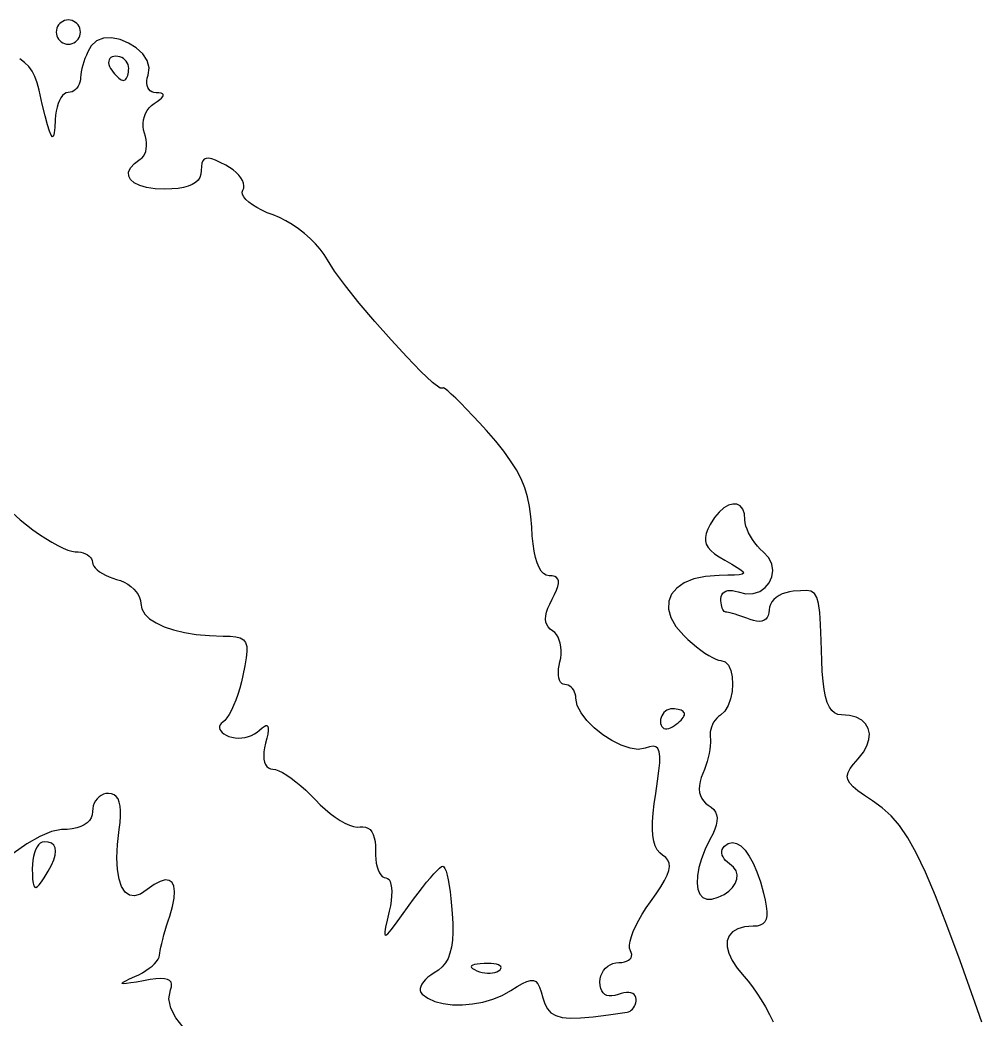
# Model space of a CAD drawing. Header units: millimetres. Extents: x 0 to 1242, y -2208 to 0.
# Drawn here: x 854 to 933.6, y -620.8 to -538 of the extents above; entities that cross this region are included whole.
import ezdxf

# ---------------------------------------------------------------- set-up
doc = ezdxf.new("R2010")
doc.units = ezdxf.units.MM
doc.layers.get('0').update_dxf_attribs({"linetype": 'CONTINUOUS'})

msp = doc.modelspace()

# ---------------------------------------------------------------- linework, layer by layer
for p, q in [((857.0512, -538.6848), (857.01315, -538.83835)), ((857.11205, -538.54145), (857.0512, -538.6848)), ((857.1936, -538.4104), (857.11205, -538.54145)), ((857.29375, -538.29375), (857.1936, -538.4104)), ((857.4104, -538.1936), (857.29375, -538.29375)), ((857.54145, -538.11205), (857.4104, -538.1936)), ((857.6848, -538.0512), (857.54145, -538.11205)), ((857.83835, -538.01315), (857.6848, -538.0512)), ((858, -538), (857.83835, -538.01315)), ((858.16165, -538.01315), (858, -538)), ((858.3152, -538.0512), (858.16165, -538.01315)), ((858.45855, -538.11205), (858.3152, -538.0512)), ((858.5896, -538.1936), (858.45855, -538.11205)), ((858.70625, -538.29375), (858.5896, -538.1936)), ((858.8064, -538.4104), (858.70625, -538.29375)), ((858.88795, -538.54145), (858.8064, -538.4104)), ((858.9488, -538.6848), (858.88795, -538.54145)), ((858.98685, -538.83835), (858.9488, -538.6848)), ((857.01315, -538.83835), (857, -539)), ((857, -539), (857.01315, -539.16165)), ((857, -539), (857, -539)), ((857.01315, -539.16165), (857.0512, -539.3152)), ((857.0512, -539.3152), (857.11205, -539.45855)), ((857.11205, -539.45855), (857.1936, -539.5896)), ((858.8064, -539.5896), (858.88795, -539.45855)), ((858.88795, -539.45855), (858.9488, -539.3152)), ((858.9488, -539.3152), (858.98685, -539.16165)), ((859, -539), (858.98685, -538.83835)), ((858.98685, -539.16165), (859, -539)), ((860.902664, -539.495592), (860.325153, -539.711814)), ((861.570811, -539.472738), (860.902664, -539.495592)), ((862.279872, -539.617656), (861.570811, -539.472738)), ((857.1936, -539.5896), (857.29375, -539.70625)), ((857.29375, -539.70625), (857.4104, -539.8064)), ((857.4104, -539.8064), (857.54145, -539.88795)), ((857.54145, -539.88795), (857.6848, -539.9488)), ((857.6848, -539.9488), (857.83835, -539.98685)), ((857.83835, -539.98685), (858, -540)), ((858, -540), (858.16165, -539.98685)), ((858.16165, -539.98685), (858.3152, -539.9488)), ((858.3152, -539.9488), (858.45855, -539.88795)), ((858.45855, -539.88795), (858.5896, -539.8064)), ((858.5896, -539.8064), (858.70625, -539.70625)), ((858.70625, -539.70625), (858.8064, -539.5896)), ((859.749346, -540.382127), (859.617208, -540.637456)), ((859.888, -540.147), (859.749346, -540.382127)), ((860.325153, -539.711814), (859.888, -540.147)), ((862.980125, -539.90475), (862.279872, -539.617656)), ((863.621848, -540.308424), (862.980125, -539.90475)), ((864.155319, -540.803082), (863.621848, -540.308424)), ((854.388625, -541.509375), (853.980672, -541.22612)), ((859.379824, -541.186808), (859.27825, -541.469875)), ((859.493422, -540.907509), (859.379824, -541.186808)), ((859.617208, -540.637456), (859.493422, -540.907509)), ((861.436424, -541.1936), (861.37475, -541.29375)), ((861.524822, -541.11205), (861.436424, -541.1936)), ((861.639008, -541.0512), (861.524822, -541.11205)), ((861.778046, -541.01315), (861.639008, -541.0512)), ((861.941, -541), (861.778046, -541.01315)), ((862.112078, -541.01315), (861.941, -541)), ((862.274624, -541.0512), (862.112078, -541.01315)), ((862.426406, -541.11205), (862.274624, -541.0512)), ((862.565192, -541.1936), (862.426406, -541.11205)), ((862.68875, -541.29375), (862.565192, -541.1936)), ((864.530816, -541.363128), (864.155319, -540.803082)), ((854.728328, -541.84096), (854.388625, -541.509375)), ((855.008499, -542.228045), (854.728328, -541.84096)), ((859.118518, -542.025401), (859.064032, -542.286904)), ((859.190536, -541.751232), (859.118518, -542.025401)), ((859.27825, -541.469875), (859.190536, -541.751232)), ((861.340736, -541.4104), (861.335318, -541.54145)), ((861.335318, -541.54145), (861.359432, -541.6848)), ((861.37475, -541.29375), (861.340736, -541.4104)), ((861.359432, -541.6848), (861.414014, -541.83835)), ((861.414014, -541.83835), (861.5, -542)), ((861.5, -542), (861.605711, -542.16165)), ((861.5, -542), (861.5, -542)), ((862.794848, -541.4104), (862.68875, -541.29375)), ((862.881254, -541.54145), (862.794848, -541.4104)), ((862.945736, -541.6848), (862.881254, -541.54145)), ((862.986062, -541.83835), (862.945736, -541.6848)), ((863, -542), (862.986062, -541.83835)), ((862.994213, -542.16165), (863, -542)), ((864.698617, -541.962966), (864.530816, -541.363128)), ((864.609, -542.577), (864.698617, -541.962966)), ((855.237856, -542.6778), (855.008499, -542.228045)), ((855.425117, -543.197395), (855.237856, -542.6778)), ((859.015, -542.75), (858.999486, -542.952184)), ((859.028914, -542.530263), (859.015, -542.75)), ((859.064032, -542.286904), (859.028914, -542.530263)), ((861.605711, -542.16165), (861.717368, -542.3152)), ((861.717368, -542.3152), (861.832757, -542.45855)), ((861.832757, -542.45855), (861.949664, -542.5896)), ((861.949664, -542.5896), (862.065875, -542.70625)), ((862.065875, -542.70625), (862.179176, -542.8064)), ((862.179176, -542.8064), (862.287353, -542.88795)), ((862.761419, -542.88795), (862.819208, -542.8064)), ((862.819208, -542.8064), (862.870625, -542.70625)), ((862.870625, -542.70625), (862.914752, -542.5896)), ((862.914752, -542.5896), (862.950671, -542.45855)), ((862.950671, -542.45855), (862.977464, -542.3152)), ((862.977464, -542.3152), (862.994213, -542.16165)), ((864.499368, -543.026456), (864.536826, -542.807317)), ((864.536826, -542.807317), (864.609, -542.577)), ((855.579, -543.794), (855.425117, -543.197395)), ((858.71075, -543.633), (858.592576, -543.758144)), ((858.812664, -543.487216), (858.71075, -543.633)), ((858.896182, -543.323408), (858.812664, -543.487216)), ((858.959168, -543.144192), (858.896182, -543.323408)), ((858.999486, -542.952184), (858.959168, -543.144192)), ((862.287353, -542.88795), (862.388192, -542.9488)), ((862.388192, -542.9488), (862.479479, -542.98685)), ((862.479479, -542.98685), (862.559, -543)), ((862.559, -543), (862.630397, -542.98685)), ((862.630397, -542.98685), (862.698176, -542.9488)), ((862.698176, -542.9488), (862.761419, -542.88795)), ((864.495222, -543.231399), (864.499368, -543.026456)), ((864.522984, -543.419128), (864.495222, -543.231399)), ((864.58125, -543.586625), (864.522984, -543.419128)), ((864.668616, -543.730872), (864.58125, -543.586625)), ((855.844159, -544.971766), (855.579, -543.794)), ((857.394976, -544.435744), (857.270375, -544.661125)), ((857.532513, -544.252207), (857.394976, -544.435744)), ((857.680712, -544.115248), (857.532513, -544.252207)), ((857.837299, -544.029601), (857.680712, -544.115248)), ((858, -544), (857.837299, -544.029601)), ((858.161854, -543.983576), (858, -544)), ((858.315992, -543.936048), (858.161854, -543.983576)), ((858.460278, -543.860032), (858.315992, -543.936048)), ((858.592576, -543.758144), (858.460278, -543.860032)), ((864.783678, -543.848851), (864.668616, -543.730872)), ((864.925032, -543.937544), (864.783678, -543.848851)), ((865.091274, -543.993933), (864.925032, -543.937544)), ((865.281, -544.015), (865.091274, -543.993933)), ((865.503141, -544.026618), (865.281, -544.015)), ((865.672128, -544.055024), (865.503141, -544.026618)), ((865.566792, -544.590776), (865.717863, -544.456854)), ((865.787907, -544.100446), (865.672128, -544.055024)), ((865.717863, -544.456854), (865.815456, -544.341088)), ((865.850424, -544.163112), (865.787907, -544.100446)), ((865.815456, -544.341088), (865.859625, -544.24325)), ((865.859625, -544.24325), (865.850424, -544.163112)), ((856.073672, -545.930448), (855.844159, -544.971766)), ((857.069077, -545.218483), (856.996928, -545.540992)), ((857.160984, -544.923616), (857.069077, -545.218483)), ((857.270375, -544.661125), (857.160984, -544.923616)), ((864.531717, -545.495067), (864.695128, -545.272888)), ((864.695128, -545.272888), (864.886451, -545.077481)), ((864.886451, -545.077481), (865.104, -544.914)), ((865.104, -544.914), (865.362189, -544.743082)), ((865.362189, -544.743082), (865.566792, -544.590776)), ((856.269993, -546.674522), (856.073672, -545.930448)), ((856.946811, -545.886409), (856.921, -546.25)), ((856.996928, -545.540992), (856.946811, -545.886409)), ((864.225816, -546.270696), (864.295375, -545.999125)), ((864.295375, -545.999125), (864.397904, -545.738864)), ((864.397904, -545.738864), (864.531717, -545.495067)), ((856.435576, -547.208464), (856.269993, -546.674522)), ((856.888311, -546.882854), (856.839608, -547.332432)), ((856.921, -546.25), (856.888311, -546.882854)), ((864.190913, -546.548423), (864.225816, -546.270696)), ((864.192352, -546.827152), (864.190913, -546.548423)), ((864.231819, -547.101729), (864.192352, -546.827152)), ((856.572875, -547.53675), (856.435576, -547.208464)), ((856.684344, -547.663856), (856.572875, -547.53675)), ((856.772437, -547.594258), (856.684344, -547.663856)), ((856.839608, -547.332432), (856.772437, -547.594258)), ((864.311, -547.367), (864.231819, -547.101729)), ((864.395695, -547.628414), (864.311, -547.367)), ((864.45168, -547.891832), (864.395695, -547.628414)), ((864.40352, -548.874824), (864.454875, -548.64875)), ((864.479705, -548.152718), (864.45168, -547.891832)), ((864.454875, -548.64875), (864.48052, -548.406536)), ((864.48052, -548.406536), (864.479705, -548.152718)), ((863.956, -549.527), (864.102695, -549.410846)), ((864.102695, -549.410846), (864.22668, -549.260408)), ((864.22668, -549.260408), (864.327205, -549.080222)), ((864.327205, -549.080222), (864.40352, -548.874824)), ((869.4035, -549.451), (869.244992, -549.523096)), ((869.610848, -549.442024), (869.4035, -549.451)), ((869.872004, -549.495052), (869.610848, -549.442024)), ((870.191936, -549.608968), (869.872004, -549.495052)), ((862.994431, -550.587722), (863.146944, -550.242688)), ((863.146944, -550.242688), (863.465213, -549.886386)), ((863.465213, -549.886386), (863.956, -549.527)), ((869.012828, -550.129264), (869, -550.465)), ((869.054624, -549.861112), (869.012828, -550.129264)), ((869.130356, -549.659428), (869.054624, -549.861112)), ((869.244992, -549.523096), (869.130356, -549.659428)), ((870.575612, -549.782656), (870.191936, -549.608968)), ((871.028, -550.015), (870.575612, -549.782656)), ((871.347809, -550.20328), (871.028, -550.015)), ((871.636232, -550.40704), (871.347809, -550.20328)), ((863.000912, -550.913304), (862.994431, -550.587722)), ((863.159625, -551.21125), (863.000912, -550.913304)), ((868.882976, -551.023616), (868.735859, -551.254759)), ((868.970837, -550.760457), (868.882976, -551.023616)), ((869, -550.465), (868.970837, -550.760457)), ((871.890263, -550.62196), (871.636232, -550.40704)), ((872.106896, -550.84372), (871.890263, -550.62196)), ((872.283125, -551.068), (872.106896, -550.84372)), ((872.415944, -551.29048), (872.283125, -551.068)), ((863.463808, -551.473376), (863.159625, -551.21125)), ((863.906699, -551.691498), (863.463808, -551.473376)), ((864.481536, -551.857432), (863.906699, -551.691498)), ((865.181557, -551.962994), (864.481536, -551.857432)), ((866, -552), (865.181557, -551.962994)), ((866.577533, -551.985073), (866, -552)), ((867.091904, -551.940104), (866.577533, -551.985073)), ((867.543671, -551.864811), (867.091904, -551.940104)), ((867.933392, -551.758912), (867.543671, -551.864811)), ((868.261625, -551.622125), (867.933392, -551.758912)), ((868.528928, -551.454168), (868.261625, -551.622125)), ((868.735859, -551.254759), (868.528928, -551.454168)), ((872.502347, -551.50684), (872.415944, -551.29048)), ((872.453, -552.076), (872.523881, -551.90392)), ((872.539328, -551.71276), (872.502347, -551.50684)), ((872.523881, -551.90392), (872.539328, -551.71276)), ((872.396264, -552.24805), (872.453, -552.076)), ((872.421752, -552.43912), (872.396264, -552.24805)), ((872.524208, -552.64489), (872.421752, -552.43912)), ((872.698376, -552.86104), (872.524208, -552.64489)), ((872.939, -553.08325), (872.698376, -552.86104)), ((873.240824, -553.3072), (872.939, -553.08325)), ((873.598592, -553.52857), (873.240824, -553.3072)), ((874.007048, -553.74304), (873.598592, -553.52857)), ((874.460936, -553.94629), (874.007048, -553.74304)), ((874.955, -554.134), (874.460936, -553.94629)), ((875.475275, -554.343896), (874.955, -554.134)), ((876.005, -554.610768), (875.475275, -554.343896)), ((876.534725, -554.926792), (876.005, -554.610768)), ((877.055, -555.284144), (876.534725, -554.926792)), ((877.556375, -555.675), (877.055, -555.284144)), ((878.0294, -556.091536), (877.556375, -555.675)), ((878.464625, -556.525928), (878.0294, -556.091536)), ((878.8526, -556.970352), (878.464625, -556.525928)), ((879.183875, -557.416984), (878.8526, -556.970352)), ((879.449, -557.858), (879.183875, -557.416984)), ((880.031113, -558.781011), (879.449, -557.858)), ((880.939584, -560.004688), (880.031113, -558.781011)), ((882.083111, -561.427697), (880.939584, -560.004688)), ((883.370392, -562.948704), (882.083111, -561.427697)), ((884.710125, -564.466375), (883.370392, -562.948704)), ((886.011008, -565.879376), (884.710125, -564.466375)), ((887.181739, -567.086373), (886.011008, -565.879376)), ((888.131016, -567.986032), (887.181739, -567.086373)), ((888.767537, -568.477019), (888.131016, -567.986032)), ((889, -568.458), (888.767537, -568.477019)), ((889.047312, -568.435438), (889, -568.458)), ((889.184216, -568.515824), (889.047312, -568.435438)), ((889.403164, -568.691766), (889.184216, -568.515824)), ((889.696608, -568.955872), (889.403164, -568.691766)), ((890.057, -569.30075), (889.696608, -568.955872)), ((890.476792, -569.719008), (890.057, -569.30075)), ((890.948436, -570.203254), (890.476792, -569.719008)), ((891.464384, -570.746096), (890.948436, -570.203254)), ((892.017088, -571.340142), (891.464384, -570.746096)), ((892.599, -571.978), (892.017088, -571.340142)), ((893.372034, -572.86158), (892.599, -571.978)), ((894.038472, -573.6878), (893.372034, -572.86158)), ((894.605118, -574.47118), (894.038472, -573.6878)), ((895.078776, -575.22624), (894.605118, -574.47118)), ((895.46625, -575.9675), (895.078776, -575.22624)), ((895.774344, -576.70948), (895.46625, -575.9675)), ((896.009862, -577.4667), (895.774344, -576.70948)), ((896.179608, -578.25368), (896.009862, -577.4667)), ((896.290386, -579.08494), (896.179608, -578.25368)), ((912.256825, -578.383188), (911.86752, -578.723952)), ((912.63812, -578.159616), (912.256825, -578.383188)), ((912.997875, -578.055), (912.63812, -578.159616)), ((913.32256, -578.071104), (912.997875, -578.055)), ((913.598645, -578.209692), (913.32256, -578.071104)), ((913.8126, -578.472528), (913.598645, -578.209692)), ((853.370015, -578.794281), (854.006, -579.351)), ((896.349, -579.975), (896.290386, -579.08494)), ((911.483735, -579.180144), (911.119, -579.75)), ((911.86752, -578.723952), (911.483735, -579.180144)), ((913.950895, -578.861376), (913.8126, -578.472528)), ((914, -579.378), (913.950895, -578.861376)), ((854.006, -579.351), (854.53348, -579.779223)), ((854.53348, -579.779223), (855.07092, -580.185984)), ((896.390504, -580.700054), (896.349, -579.975)), ((911.119, -579.75), (910.921102, -580.138687)), ((911.119, -579.75), (911.119, -579.75)), ((914.019899, -579.617017), (914, -579.378)), ((914.077472, -579.876176), (914.019899, -579.617017)), ((914.169533, -580.149939), (914.077472, -579.876176)), ((855.07092, -580.185984), (855.60872, -580.565721)), ((855.60872, -580.565721), (856.13728, -580.912872)), ((856.13728, -580.912872), (856.647, -581.221875)), ((896.457352, -581.360752), (896.390504, -580.700054)), ((910.787416, -580.490936), (910.720354, -580.812729)), ((910.720354, -580.812729), (910.722328, -581.110048)), ((910.921102, -580.138687), (910.787416, -580.490936)), ((914.292896, -580.432768), (914.169533, -580.149939)), ((914.444375, -580.719125), (914.292896, -580.432768)), ((914.620784, -581.003472), (914.444375, -580.719125)), ((856.647, -581.221875), (857.12828, -581.487168)), ((857.12828, -581.487168), (857.57152, -581.703189)), ((857.57152, -581.703189), (857.96712, -581.864376)), ((896.548548, -581.954298), (896.457352, -581.360752)), ((910.722328, -581.110048), (910.79575, -581.388875)), ((910.79575, -581.388875), (910.943032, -581.655192)), ((910.943032, -581.655192), (911.166586, -581.914981)), ((914.818937, -581.280271), (914.620784, -581.003472)), ((915.035648, -581.543984), (914.818937, -581.280271)), ((915.267731, -581.789073), (915.035648, -581.543984)), ((857.96712, -581.864376), (858.30548, -581.965167)), ((858.30548, -581.965167), (858.577, -582)), ((858.577, -582), (858.807113, -582.011629)), ((858.807113, -582.011629), (859.025664, -582.045272)), ((859.025664, -582.045272), (859.229671, -582.099063)), ((859.229671, -582.099063), (859.416152, -582.171136)), ((859.416152, -582.171136), (859.582125, -582.259625)), ((859.582125, -582.259625), (859.724608, -582.362664)), ((859.724608, -582.362664), (859.840619, -582.478387)), ((859.840619, -582.478387), (859.927176, -582.604928)), ((859.927176, -582.604928), (859.981297, -582.740421)), ((896.663096, -582.477896), (896.548548, -581.954298)), ((896.8, -582.92875), (896.663096, -582.477896)), ((911.166586, -581.914981), (911.468824, -582.174224)), ((911.468824, -582.174224), (911.852158, -582.438903)), ((911.852158, -582.438903), (912.319, -582.715)), ((915.512, -582.01), (915.267731, -581.789073)), ((915.960221, -582.496435), (915.512, -582.01)), ((916.215608, -583.02328), (915.960221, -582.496435)), ((859.981297, -582.740421), (860, -582.883)), ((860, -582.883), (860.0263, -583.032718)), ((860.0263, -583.032718), (860.1024, -583.188304)), ((860.1024, -583.188304), (860.2241, -583.346806)), ((860.2241, -583.346806), (860.3872, -583.505272)), ((896.958264, -583.304064), (896.8, -582.92875)), ((897.136892, -583.601042), (896.958264, -583.304064)), ((912.319, -582.715), (912.899701, -583.040412)), ((912.899701, -583.040412), (913.348288, -583.302056)), ((913.348288, -583.302056), (913.662187, -583.507144)), ((916.295747, -583.562545), (916.215608, -583.02328)), ((860.3872, -583.505272), (860.5875, -583.66075)), ((860.5875, -583.66075), (860.8208, -583.810288)), ((860.8208, -583.810288), (861.0829, -583.950934)), ((861.0829, -583.950934), (861.3696, -584.079736)), ((861.3696, -584.079736), (861.6767, -584.193742)), ((861.6767, -584.193742), (862, -584.29)), ((897.334888, -583.816888), (897.136892, -583.601042)), ((897.551256, -583.948806), (897.334888, -583.816888)), ((897.785, -583.994), (897.551256, -583.948806)), ((898.046661, -584.010498), (897.785, -583.994)), ((898.254688, -584.058904), (898.046661, -584.010498)), ((898.409447, -584.142086), (898.254688, -584.058904)), ((898.511304, -584.262912), (898.409447, -584.142086)), ((909.7626, -584.25924), (908.966215, -584.583165)), ((910.733765, -584.048835), (909.7626, -584.25924)), ((911.872, -583.965), (910.733765, -584.048835)), ((912.572989, -583.953868), (911.872, -583.965)), ((913.121272, -583.936664), (912.572989, -583.953868)), ((913.519423, -583.906176), (913.121272, -583.936664)), ((913.770016, -583.855192), (913.519423, -583.906176)), ((913.662187, -583.507144), (913.838824, -583.662888)), ((913.875625, -583.7765), (913.770016, -583.855192)), ((913.838824, -583.662888), (913.875625, -583.7765)), ((916.000625, -584.566375), (916.218224, -584.08624)), ((916.218224, -584.08624), (916.295747, -583.562545)), ((862, -584.29), (862.3233, -584.39379)), ((862.3233, -584.39379), (862.6304, -584.53016)), ((862.6304, -584.53016), (862.9171, -584.69491)), ((862.9171, -584.69491), (863.1792, -584.88384)), ((863.1792, -584.88384), (863.4125, -585.09275)), ((898.397032, -585.180016), (898.503123, -584.879934)), ((898.503123, -584.879934), (898.557776, -584.628968)), ((898.560625, -584.42425), (898.511304, -584.262912)), ((898.557776, -584.628968), (898.560625, -584.42425)), ((908.35232, -585.00756), (907.928625, -585.519375)), ((908.966215, -584.583165), (908.35232, -585.00756)), ((915.215543, -585.284005), (915.660536, -584.97496)), ((915.660536, -584.97496), (916.000625, -584.566375)), ((863.4125, -585.09275), (863.6128, -585.31744)), ((863.6128, -585.31744), (863.7759, -585.55371)), ((863.7759, -585.55371), (863.8976, -585.79736)), ((863.8976, -585.79736), (863.9737, -586.04419)), ((898.032, -585.939), (898.239869, -585.532082)), ((898.239869, -585.532082), (898.397032, -585.180016)), ((907.928625, -585.519375), (907.70284, -586.10556)), ((912, -585.893), (912.018761, -585.721207)), ((912.005494, -586.071983), (912, -585.893)), ((912.018761, -585.721207), (912.073048, -585.572016)), ((912.073048, -585.572016), (912.159867, -585.446609)), ((912.159867, -585.446609), (912.276224, -585.346168)), ((912.276224, -585.346168), (912.419125, -585.271875)), ((912.419125, -585.271875), (912.585576, -585.224912)), ((912.585576, -585.224912), (912.772583, -585.206461)), ((912.772583, -585.206461), (912.977152, -585.217704)), ((912.977152, -585.217704), (913.196289, -585.259823)), ((913.196289, -585.259823), (913.427, -585.334)), ((913.427, -585.334), (914.081189, -585.491515)), ((914.081189, -585.491515), (914.683232, -585.46552)), ((914.683232, -585.46552), (915.215543, -585.284005)), ((916.5875, -585.791), (916.3872, -585.96872)), ((916.8208, -585.6338), (916.5875, -585.791)), ((917.0829, -585.50036), (916.8208, -585.6338)), ((917.3696, -585.39392), (917.0829, -585.50036)), ((917.6767, -585.31772), (917.3696, -585.39392)), ((918, -585.275), (917.6767, -585.31772)), ((918.605991, -585.228939), (918, -585.275)), ((919.087488, -585.217792), (918.605991, -585.228939)), ((919.460277, -585.280013), (919.087488, -585.217792)), ((919.740144, -585.454056), (919.460277, -585.280013)), ((919.942875, -585.778375), (919.740144, -585.454056)), ((920.084256, -586.291424), (919.942875, -585.778375)), ((863.9737, -586.04419), (864, -586.29)), ((864, -586.29), (864.084103, -586.739816)), ((864.084103, -586.739816), (864.329384, -587.160688)), ((897.577788, -587.014401), (897.684512, -586.688064)), ((897.684512, -586.688064), (897.835924, -586.330143)), ((897.835924, -586.330143), (898.032, -585.939)), ((907.70284, -586.10556), (907.682675, -586.753065)), ((912.021392, -586.241984), (912.005494, -586.071983)), ((912.046818, -586.400681), (912.021392, -586.241984)), ((912.080896, -586.545752), (912.046818, -586.400681)), ((912.12275, -586.674875), (912.080896, -586.545752)), ((912.171504, -586.785728), (912.12275, -586.674875)), ((916.0263, -586.5926), (916, -586.82)), ((916.1024, -586.37276), (916.0263, -586.5926)), ((916.2241, -586.16372), (916.1024, -586.37276)), ((916.3872, -585.96872), (916.2241, -586.16372)), ((920.180073, -587.031657), (920.084256, -586.291424)), ((864.329384, -587.160688), (864.725301, -587.548452)), ((864.725301, -587.548452), (865.261312, -587.898944)), ((897.4985, -587.578875), (897.515776, -587.310792)), ((897.515776, -587.310792), (897.577788, -587.014401)), ((907.682675, -586.753065), (907.87584, -587.44884)), ((907.87584, -587.44884), (908.290045, -588.179835)), ((912.226282, -586.875989), (912.171504, -586.785728)), ((912.286208, -586.943336), (912.226282, -586.875989)), ((912.350406, -586.985447), (912.286208, -586.943336)), ((912.418, -587), (912.350406, -586.985447)), ((912.5064, -587.007978), (912.418, -587)), ((912.6308, -587.031064), (912.5064, -587.007978)), ((912.787, -587.067986), (912.6308, -587.031064)), ((912.9708, -587.117472), (912.787, -587.067986)), ((913.178, -587.17825), (912.9708, -587.117472)), ((913.4044, -587.249048), (913.178, -587.17825)), ((913.6458, -587.328594), (913.4044, -587.249048)), ((913.898, -587.415616), (913.6458, -587.328594)), ((914.1568, -587.508842), (913.898, -587.415616)), ((914.418, -587.607), (914.1568, -587.508842)), ((915.842752, -587.440127), (915.724224, -587.576544)), ((915.929168, -587.268088), (915.842752, -587.440127)), ((915.982056, -587.061141), (915.929168, -587.268088)), ((916, -586.82), (915.982056, -587.061141)), ((920.246112, -588.037528), (920.180073, -587.031657)), ((865.261312, -587.898944), (865.926875, -588.208)), ((865.926875, -588.208), (866.711448, -588.471456)), ((897.525984, -587.820288), (897.4985, -587.578875)), ((897.598252, -588.036669), (897.525984, -587.820288)), ((897.715328, -588.229656), (897.598252, -588.036669)), ((897.877236, -588.400887), (897.715328, -588.229656)), ((908.290045, -588.179835), (908.933, -588.933)), ((914.699464, -587.699309), (914.418, -587.607)), ((914.957312, -587.751712), (914.699464, -587.699309)), ((915.190128, -587.764923), (914.957312, -587.751712)), ((915.396496, -587.739656), (915.190128, -587.764923)), ((915.575, -587.676625), (915.396496, -587.739656)), ((915.724224, -587.576544), (915.575, -587.676625)), ((920.298159, -589.347491), (920.246112, -588.037528)), ((866.711448, -588.471456), (867.604489, -588.685148)), ((867.604489, -588.685148), (868.595456, -588.844912)), ((868.595456, -588.844912), (869.673807, -588.946584)), ((869.673807, -588.946584), (870.829, -588.986)), ((870.829, -588.986), (871.403214, -589.001279)), ((871.403214, -589.001279), (871.867472, -589.048592)), ((871.867472, -589.048592), (872.228698, -589.141853)), ((872.228698, -589.141853), (872.493816, -589.294976)), ((898.084, -588.552), (897.877236, -588.400887)), ((898.253833, -588.685835), (898.084, -588.552)), ((898.402504, -588.86116), (898.253833, -588.685835)), ((898.528771, -589.072605), (898.402504, -588.86116)), ((898.631392, -589.3148), (898.528771, -589.072605)), ((908.933, -588.933), (909.280317, -589.267167)), ((872.493816, -589.294976), (872.66975, -589.521875)), ((872.66975, -589.521875), (872.763424, -589.836464)), ((872.763424, -589.836464), (872.781762, -590.252657)), ((898.709125, -589.582375), (898.631392, -589.3148)), ((898.760728, -589.86996), (898.709125, -589.582375)), ((898.784959, -590.172185), (898.760728, -589.86996)), ((909.280317, -589.267167), (909.635776, -589.584576)), ((909.635776, -589.584576), (909.992939, -589.880889)), ((909.992939, -589.880889), (910.345368, -590.151768)), ((920.352, -591), (920.298159, -589.347491)), ((872.731688, -590.784368), (872.620126, -591.445511)), ((872.781762, -590.252657), (872.731688, -590.784368)), ((898.681, -591.113), (898.746337, -590.799075)), ((898.746337, -590.799075), (898.780576, -590.48368)), ((898.780576, -590.48368), (898.784959, -590.172185)), ((910.345368, -590.151768), (910.686625, -590.392875)), ((910.686625, -590.392875), (911.010272, -590.599872)), ((911.010272, -590.599872), (911.309871, -590.768421)), ((911.309871, -590.768421), (911.578984, -590.894184)), ((872.620126, -591.445511), (872.454, -592.25)), ((898.555945, -591.97835), (898.5716, -591.70784)), ((898.5716, -591.70784), (898.612995, -591.41807)), ((898.612995, -591.41807), (898.681, -591.113)), ((911.578984, -590.894184), (911.811173, -590.972823)), ((911.811173, -590.972823), (912, -591)), ((912, -591), (912.354456, -591.104416)), ((912.354456, -591.104416), (912.628968, -591.391328)), ((912.628968, -591.391328), (912.823752, -591.821232)), ((920.394985, -591.920124), (920.352, -591)), ((872.454, -592.25), (872.327381, -592.78352)), ((898.56516, -592.22564), (898.555945, -591.97835)), ((898.598375, -592.44575), (898.56516, -592.22564)), ((898.65472, -592.63472), (898.598375, -592.44575)), ((912.823752, -591.821232), (912.939024, -592.354624)), ((912.939024, -592.354624), (912.975, -592.952)), ((920.46032, -592.722912), (920.394985, -591.920124)), ((872.182648, -593.30588), (872.023287, -593.80898)), ((872.327381, -592.78352), (872.182648, -593.30588)), ((898.733325, -592.78859), (898.65472, -592.63472)), ((898.83332, -592.9034), (898.733325, -592.78859)), ((898.953835, -592.97519), (898.83332, -592.9034)), ((899.094, -593), (898.953835, -592.97519)), ((899.240382, -593.014903), (899.094, -593)), ((899.379456, -593.058024), (899.240382, -593.014903)), ((899.509314, -593.126981), (899.379456, -593.058024)), ((899.628048, -593.219392), (899.509314, -593.126981)), ((899.73375, -593.332875), (899.628048, -593.219392)), ((899.824512, -593.465048), (899.73375, -593.332875)), ((912.975, -592.952), (912.931896, -593.573856)), ((920.549775, -593.413188), (920.46032, -592.722912)), ((872.023287, -593.80898), (871.852784, -594.28472)), ((899.898426, -593.613529), (899.824512, -593.465048)), ((899.953584, -593.775936), (899.898426, -593.613529)), ((899.988078, -593.949887), (899.953584, -593.775936)), ((900, -594.133), (899.988078, -593.949887)), ((900.11495, -594.720311), (900, -594.133)), ((912.809928, -594.180688), (912.609312, -594.732992)), ((912.931896, -593.573856), (912.809928, -594.180688)), ((920.66512, -593.995776), (920.549775, -593.413188)), ((920.808125, -594.4755), (920.66512, -593.995776)), ((871.674625, -594.725), (871.492296, -595.12172)), ((871.852784, -594.28472), (871.674625, -594.725)), ((900.4342, -595.342968), (900.11495, -594.720311)), ((907.83835, -595.013938), (907.6848, -595.054264)), ((908, -595), (907.83835, -595.013938)), ((908.16165, -595.005787), (908, -595)), ((908.3152, -595.022536), (908.16165, -595.005787)), ((912.609312, -594.732992), (912.330264, -595.191264)), ((920.98056, -594.857184), (920.808125, -594.4755)), ((921.184195, -595.145652), (920.98056, -594.857184)), ((871.129072, -595.75208), (870.955149, -595.96952)), ((871.309283, -595.46678), (871.129072, -595.75208)), ((871.492296, -595.12172), (871.309283, -595.46678)), ((900.91935, -595.973257), (900.4342, -595.342968)), ((907.0512, -595.725376), (907.01315, -595.887922)), ((907.11205, -595.573594), (907.0512, -595.725376)), ((907.1936, -595.434808), (907.11205, -595.573594)), ((907.29375, -595.31125), (907.1936, -595.434808)), ((907.4104, -595.205152), (907.29375, -595.31125)), ((907.54145, -595.118746), (907.4104, -595.205152)), ((907.6848, -595.054264), (907.54145, -595.118746)), ((908.45855, -595.049329), (908.3152, -595.022536)), ((908.5896, -595.085248), (908.45855, -595.049329)), ((908.70625, -595.129375), (908.5896, -595.085248)), ((908.8064, -595.180792), (908.70625, -595.129375)), ((908.70625, -595.934125), (908.8064, -595.820824)), ((908.88795, -595.238581), (908.8064, -595.180792)), ((908.8064, -595.820824), (908.88795, -595.712647)), ((908.9488, -595.301824), (908.88795, -595.238581)), ((908.88795, -595.712647), (908.9488, -595.611808)), ((908.98685, -595.369603), (908.9488, -595.301824)), ((908.9488, -595.611808), (908.98685, -595.520521)), ((909, -595.441), (908.98685, -595.369603)), ((908.98685, -595.520521), (909, -595.441)), ((911.65916, -595.776136), (911.523315, -595.938559)), ((911.809645, -595.634017), (911.65916, -595.776136)), ((911.973, -595.516), (911.809645, -595.634017)), ((912.330264, -595.191264), (911.973, -595.516)), ((921.4208, -595.345728), (921.184195, -595.145652)), ((921.692145, -595.462236), (921.4208, -595.345728)), ((922, -595.5), (921.692145, -595.462236)), ((922.658896, -595.552195), (922, -595.5)), ((923.212168, -595.7018), (922.658896, -595.552195)), ((923.655892, -595.938345), (923.212168, -595.7018)), ((870.513395, -596.454179), (870.50668, -596.579848)), ((870.50668, -596.579848), (870.541125, -596.707125)), ((870.56232, -596.332536), (870.513395, -596.454179)), ((870.654505, -596.217337), (870.56232, -596.332536)), ((870.791, -596.111), (870.654505, -596.217337)), ((870.955149, -595.96952), (870.791, -596.111)), ((873.822, -596.778), (874.030324, -596.583733)), ((874.030324, -596.583733), (874.202552, -596.454464)), ((874.202552, -596.454464), (874.339068, -596.390991)), ((874.339068, -596.390991), (874.440256, -596.394112)), ((874.440256, -596.394112), (874.5065, -596.464625)), ((874.5065, -596.464625), (874.538184, -596.603328)), ((874.538184, -596.603328), (874.535692, -596.811019)), ((901.532, -596.583464), (900.91935, -595.973257)), ((902.23375, -597.145875), (901.532, -596.583464)), ((907.01315, -595.887922), (907, -596.059)), ((907, -596.059), (907.01315, -596.221954)), ((907, -596.059), (907, -596.059)), ((907.01315, -596.221954), (907.0512, -596.360992)), ((907.0512, -596.360992), (907.11205, -596.475178)), ((907.11205, -596.475178), (907.1936, -596.563576)), ((907.1936, -596.563576), (907.29375, -596.62525)), ((907.29375, -596.62525), (907.4104, -596.659264)), ((907.4104, -596.659264), (907.54145, -596.664682)), ((907.54145, -596.664682), (907.6848, -596.640568)), ((907.6848, -596.640568), (907.83835, -596.585986)), ((907.83835, -596.585986), (908, -596.5)), ((908, -596.5), (908.16165, -596.394289)), ((908.16165, -596.394289), (908.3152, -596.282632)), ((908.3152, -596.282632), (908.45855, -596.167243)), ((908.45855, -596.167243), (908.5896, -596.050336)), ((908.5896, -596.050336), (908.70625, -595.934125)), ((911.22132, -596.509672), (911.161735, -596.715331)), ((911.302625, -596.309125), (911.22132, -596.509672)), ((911.40388, -596.117488), (911.302625, -596.309125)), ((911.523315, -595.938559), (911.40388, -596.117488)), ((923.986144, -596.25136), (923.655892, -595.938345)), ((924.199, -596.630375), (923.986144, -596.25136)), ((924.290536, -597.06492), (924.199, -596.630375)), ((870.541125, -596.707125), (870.61568, -596.833592)), ((870.61568, -596.833592), (870.729295, -596.956831)), ((870.729295, -596.956831), (870.88092, -597.074424)), ((870.88092, -597.074424), (871.069505, -597.183953)), ((871.069505, -597.183953), (871.294, -597.283)), ((871.294, -597.283), (871.544334, -597.359526)), ((871.544334, -597.359526), (871.809392, -597.405008)), ((871.809392, -597.405008), (872.083858, -597.420502)), ((872.083858, -597.420502), (872.362416, -597.407064)), ((872.362416, -597.407064), (872.63975, -597.36575)), ((872.63975, -597.36575), (872.910544, -597.297616)), ((872.910544, -597.297616), (873.169482, -597.203718)), ((873.169482, -597.203718), (873.411248, -597.085112)), ((873.411248, -597.085112), (873.630526, -596.942854)), ((873.630526, -596.942854), (873.822, -596.778)), ((874.429716, -597.436557), (874.327, -597.856)), ((874.499408, -597.088496), (874.429716, -597.436557)), ((874.535692, -596.811019), (874.499408, -597.088496)), ((902.9862, -597.632776), (902.23375, -597.145875)), ((911.12564, -596.922304), (911.114805, -597.126793)), ((911.114805, -597.126793), (911.131, -597.325)), ((911.161735, -596.715331), (911.12564, -596.922304)), ((911.131, -597.325), (911.150388, -597.53922)), ((924.256828, -597.544525), (924.290536, -597.06492)), ((874.243418, -598.228287), (874.193784, -598.572416)), ((874.327, -597.856), (874.243418, -598.228287)), ((903.75095, -598.016453), (902.9862, -597.632776)), ((904.4896, -598.269192), (903.75095, -598.016453)), ((905.16375, -598.363279), (904.4896, -598.269192)), ((905.735, -598.271), (905.16375, -598.363279)), ((906.101974, -598.150476), (905.735, -598.271)), ((906.399072, -598.106248), (906.101974, -598.150476)), ((906.629258, -598.150832), (906.399072, -598.106248)), ((906.795496, -598.296744), (906.629258, -598.150832)), ((906.90075, -598.5565), (906.795496, -598.296744)), ((911.125816, -598.0711), (911.084472, -598.37604)), ((911.148224, -597.79004), (911.125816, -598.0711)), ((911.150388, -597.53922), (911.148224, -597.79004)), ((923.797984, -598.597035), (924.093952, -598.05872)), ((924.093952, -598.05872), (924.256828, -597.544525)), ((874.193784, -598.572416), (874.177366, -598.885789)), ((874.177366, -598.885789), (874.193432, -599.165808)), ((906.947984, -598.942616), (906.90075, -598.5565)), ((906.940162, -599.467608), (906.947984, -598.942616)), ((910.950208, -599.03212), (910.859904, -599.37054)), ((911.0255, -598.6985), (910.950208, -599.03212)), ((911.084472, -598.37604), (911.0255, -598.6985)), ((922.992426, -599.577268), (923.365, -599.149)), ((923.365, -599.149), (923.797984, -598.597035)), ((874.193432, -599.165808), (874.24125, -599.409875)), ((874.24125, -599.409875), (874.320088, -599.615392)), ((874.320088, -599.615392), (874.429214, -599.779761)), ((874.429214, -599.779761), (874.567896, -599.900384)), ((874.567896, -599.900384), (874.735402, -599.974663)), ((874.735402, -599.974663), (874.931, -600)), ((906.880248, -600.143992), (906.940162, -599.467608)), ((910.755896, -599.7074), (910.639492, -600.03634)), ((910.859904, -599.37054), (910.755896, -599.7074)), ((922.538422, -600.273496), (922.715168, -599.947024)), ((922.715168, -599.947024), (922.992426, -599.577268)), ((874.931, -600), (875.150243, -600.033341)), ((875.150243, -600.033341), (875.418464, -600.129808)), ((875.418464, -600.129808), (875.728301, -600.284067)), ((875.728301, -600.284067), (876.072392, -600.490784)), ((876.072392, -600.490784), (876.443375, -600.744625)), ((876.443375, -600.744625), (876.833888, -601.040256)), ((906.771206, -600.984284), (906.880248, -600.143992)), ((910.378877, -600.696955), (910.285936, -601.02824)), ((910.512, -600.351), (910.378877, -600.696955)), ((910.639492, -600.03634), (910.512, -600.351)), ((922.467384, -600.571912), (922.538422, -600.273496)), ((922.50725, -600.8575), (922.467384, -600.571912)), ((876.833888, -601.040256), (877.236569, -601.372343)), ((877.236569, -601.372343), (877.644056, -601.735552)), ((906.616, -602.001), (906.771206, -600.984284)), ((910.232919, -601.343385), (910.219568, -601.64092)), ((910.285936, -601.02824), (910.232919, -601.343385)), ((922.663216, -601.145488), (922.50725, -600.8575)), ((922.940478, -601.451104), (922.663216, -601.145488)), ((923.344232, -601.789576), (922.940478, -601.451104)), ((860.38975, -602.440625), (860.256864, -602.6156)), ((860.544536, -602.2904), (860.38975, -602.440625)), ((860.718438, -602.168075), (860.544536, -602.2904)), ((860.908672, -602.0768), (860.718438, -602.168075)), ((861.112454, -602.019725), (860.908672, -602.0768)), ((861.327, -602), (861.112454, -602.019725)), ((861.579609, -602.028692), (861.327, -602)), ((861.795192, -602.115296), (861.579609, -602.028692)), ((861.973983, -602.260604), (861.795192, -602.115296)), ((862.116216, -602.465408), (861.973983, -602.260604)), ((862.222125, -602.7305), (862.116216, -602.465408)), ((877.644056, -601.735552), (878.048987, -602.124549)), ((878.048987, -602.124549), (878.444, -602.534)), ((906.489401, -602.870277), (906.616, -602.001)), ((910.219568, -601.64092), (910.245625, -601.919375)), ((910.245625, -601.919375), (910.310832, -602.17728)), ((910.310832, -602.17728), (910.414931, -602.413165)), ((910.414931, -602.413165), (910.557664, -602.62556)), ((923.879674, -602.176132), (923.344232, -601.789576)), ((924.552, -602.626), (923.879674, -602.176132)), ((860.017446, -603.257525), (860, -603.5)), ((860.067928, -603.0272), (860.017446, -603.257525)), ((860.148662, -602.812175), (860.067928, -603.0272)), ((860.256864, -602.6156), (860.148662, -602.812175)), ((862.291944, -603.056672), (862.222125, -602.7305)), ((862.325907, -603.444716), (862.291944, -603.056672)), ((878.444, -602.534), (878.841525, -602.939981)), ((878.841525, -602.939981), (879.25372, -603.318368)), ((906.402648, -603.650976), (906.489401, -602.870277)), ((910.557664, -602.62556), (910.738773, -602.812995)), ((910.738773, -602.812995), (910.958, -602.974)), ((910.958, -602.974), (911.213187, -603.152792)), ((911.213187, -603.152792), (911.414296, -603.342936)), ((925.364353, -603.208025), (924.552, -602.626)), ((926.101544, -603.86784), (925.364353, -603.208025)), ((859.888256, -604.017728), (859.751249, -604.239422)), ((859.971767, -603.770906), (859.888256, -604.017728)), ((860, -603.5), (859.971767, -603.770906)), ((862.287201, -604.409588), (862.324248, -603.895424)), ((862.324248, -603.895424), (862.325907, -603.444716)), ((879.25372, -603.318368), (879.672815, -603.664427)), ((879.672815, -603.664427), (880.09104, -603.973424)), ((880.09104, -603.973424), (880.500625, -604.240625)), ((906.356107, -604.346499), (906.402648, -603.650976)), ((911.414296, -603.342936), (911.561549, -603.548884)), ((911.561549, -603.548884), (911.655168, -603.775088)), ((911.655168, -603.775088), (911.695375, -604.026)), ((911.695375, -604.026), (911.682392, -604.306072)), ((926.794971, -604.667155), (926.101544, -603.86784)), ((858.326144, -604.934432), (857.905583, -604.983434)), ((858.703901, -604.854038), (858.326144, -604.934432)), ((859.037072, -604.743296), (858.703901, -604.854038)), ((859.323875, -604.60325), (859.037072, -604.743296)), ((859.562528, -604.434944), (859.323875, -604.60325)), ((859.751249, -604.239422), (859.562528, -604.434944)), ((862.215, -604.988), (862.287201, -604.409588)), ((880.500625, -604.240625), (880.8938, -604.461296)), ((880.8938, -604.461296), (881.262795, -604.630703)), ((881.262795, -604.630703), (881.59984, -604.744112)), ((881.59984, -604.744112), (881.897165, -604.796789)), ((881.897165, -604.796789), (882.147, -604.784)), ((882.147, -604.784), (882.387386, -604.758696)), ((882.387386, -604.758696), (882.605608, -604.787248)), ((882.605608, -604.787248), (882.800562, -604.867952)), ((882.800562, -604.867952), (882.971144, -604.999104)), ((906.350144, -604.960248), (906.356107, -604.346499)), ((911.616441, -604.619756), (911.497744, -604.971504)), ((911.682392, -604.306072), (911.616441, -604.619756)), ((927.476032, -605.66768), (926.794971, -604.667155)), ((855.639232, -605.559376), (854.555963, -606.183464)), ((856.621209, -605.148192), (855.639232, -605.559376)), ((857.444, -605), (856.621209, -605.148192)), ((857.905583, -604.983434), (857.444, -605)), ((862.072115, -606.232174), (862.215, -604.988)), ((882.971144, -604.999104), (883.11625, -605.179)), ((883.11625, -605.179), (883.234776, -605.405936)), ((883.234776, -605.405936), (883.325618, -605.678208)), ((883.325618, -605.678208), (883.387672, -605.994112)), ((906.385125, -605.495625), (906.350144, -604.960248)), ((906.461416, -605.956032), (906.385125, -605.495625)), ((911.326523, -605.365768), (911.103, -605.807)), ((911.497744, -604.971504), (911.326523, -605.365768)), ((928.176125, -606.931125), (927.476032, -605.66768)), ((854.555963, -606.183464), (853.429296, -606.970368)), ((855.413376, -606.435744), (855.29825, -606.661125)), ((855.543178, -606.252207), (855.413376, -606.435744)), ((855.685592, -606.115248), (855.543178, -606.252207)), ((855.838554, -606.029601), (855.685592, -606.115248)), ((856, -606), (855.838554, -606.029601)), ((856.33831, -606.031647), (856, -606)), ((856.60144, -606.125856), (856.33831, -606.031647)), ((856.78939, -606.281529), (856.60144, -606.125856)), ((856.90216, -606.497568), (856.78939, -606.281529)), ((856.93975, -606.772875), (856.90216, -606.497568)), ((862.02496, -607.337232), (862.072115, -606.232174)), ((883.387672, -605.994112), (883.419834, -606.351944)), ((883.419834, -606.351944), (883.421, -606.75)), ((906.579383, -606.344871), (906.461416, -605.956032)), ((906.739392, -606.665544), (906.579383, -606.344871)), ((911.103, -605.807), (910.707435, -606.622726)), ((912.123184, -606.640632), (912.192048, -606.499819)), ((912.192048, -606.499819), (912.296, -606.371)), ((912.296, -606.371), (912.617194, -606.140276)), ((912.617194, -606.140276), (912.954672, -606.065648)), ((912.954672, -606.065648), (913.302578, -606.140132)), ((913.302578, -606.140132), (913.655056, -606.356744)), ((913.655056, -606.356744), (914.00625, -606.7085)), ((855.120282, -607.218483), (855.061568, -607.540992)), ((855.199864, -606.923616), (855.120282, -607.218483)), ((855.29825, -606.661125), (855.199864, -606.923616)), ((856.78939, -607.496901), (856.90216, -607.106352)), ((856.90216, -607.106352), (856.93975, -606.772875)), ((862.068885, -608.293178), (862.02496, -607.337232)), ((883.421, -606.75), (883.4204, -607.113591)), ((883.4204, -607.113591), (883.4438, -607.459008)), ((906.941809, -606.921453), (906.739392, -606.665544)), ((907.187, -607.116), (906.941809, -606.921453)), ((907.439496, -607.305128), (907.187, -607.116)), ((907.618048, -607.520464), (907.439496, -607.305128)), ((910.40424, -607.407888), (910.192965, -608.147162)), ((910.707435, -606.622726), (910.40424, -607.407888)), ((912.087072, -606.945976), (912.088496, -606.790373)), ((912.118, -607.104375), (912.087072, -606.945976)), ((912.088496, -606.790373), (912.123184, -606.640632)), ((912.180368, -607.262504), (912.118, -607.104375)), ((912.273264, -607.417297), (912.180368, -607.262504)), ((912.395776, -607.565688), (912.273264, -607.417297)), ((914.00625, -606.7085), (914.350304, -607.188416)), ((914.350304, -607.188416), (914.681362, -607.789508)), ((928.926648, -608.5192), (928.176125, -606.931125)), ((855.025786, -607.886409), (855.015, -608.25)), ((855.015, -608.25), (855.024571, -608.745768)), ((855.015, -608.25), (855.015, -608.25)), ((855.061568, -607.540992), (855.025786, -607.886409)), ((856.33831, -608.444823), (856.60144, -607.943424)), ((856.60144, -607.943424), (856.78939, -607.496901)), ((883.4438, -607.459008), (883.4894, -607.781517)), ((883.4894, -607.781517), (883.5554, -608.076384)), ((883.5554, -608.076384), (883.64, -608.338875)), ((888.512767, -608.388054), (888.724528, -608.189176)), ((888.724528, -608.189176), (888.888901, -608.063882)), ((888.888901, -608.063882), (889, -608.019)), ((889, -608.019), (889.084362, -608.068147)), ((889.084362, -608.068147), (889.171376, -608.215496)), ((889.171376, -608.215496), (889.259434, -608.452809)), ((907.720952, -607.768536), (907.618048, -607.520464)), ((907.693, -608.389), (907.746504, -608.055872)), ((907.746504, -608.055872), (907.720952, -607.768536)), ((910.192965, -608.147162), (910.07316, -608.825224)), ((912.546992, -607.704611), (912.395776, -607.565688)), ((912.726, -607.831), (912.546992, -607.704611)), ((913.054383, -608.099005), (912.726, -607.831)), ((913.258704, -608.40856), (913.054383, -608.099005)), ((914.681362, -607.789508), (914.993568, -608.504792)), ((855.024571, -608.745768), (855.047168, -609.142944)), ((855.782259, -609.322872), (856, -609)), ((856, -609), (856.33831, -608.444823)), ((862.19924, -609.090016), (862.068885, -608.293178)), ((883.64, -608.338875), (883.7414, -608.564256)), ((883.7414, -608.564256), (883.8578, -608.747793)), ((883.8578, -608.747793), (883.9874, -608.884752)), ((883.9874, -608.884752), (884.1284, -608.970399)), ((884.1284, -608.970399), (884.279, -609)), ((884.279, -609), (884.422215, -609.036095)), ((884.422215, -609.036095), (884.54128, -609.14056)), ((887.652016, -609.357912), (887.970625, -608.97925)), ((887.970625, -608.97925), (888.259504, -608.653688)), ((888.259504, -608.653688), (888.512767, -608.388054)), ((889.259434, -608.452809), (889.346928, -608.771848)), ((889.346928, -608.771848), (889.43225, -609.164375)), ((907.342008, -609.218744), (907.558736, -608.774448)), ((907.558736, -608.774448), (907.693, -608.389)), ((910.07316, -608.825224), (910.044375, -609.42675)), ((913.345821, -608.746075), (913.258704, -608.40856)), ((913.322592, -609.09796), (913.345821, -608.746075)), ((914.993568, -608.504792), (915.281066, -609.327284)), ((929.758999, -610.493615), (928.926648, -608.5192)), ((855.047168, -609.142944), (855.085317, -609.443436)), ((855.085317, -609.443436), (855.141544, -609.649152)), ((855.141544, -609.649152), (855.218375, -609.762)), ((855.218375, -609.762), (855.318336, -609.783888)), ((855.318336, -609.783888), (855.443953, -609.716724)), ((855.443953, -609.716724), (855.597752, -609.562416)), ((855.597752, -609.562416), (855.782259, -609.322872)), ((862.411375, -609.71775), (862.19924, -609.090016)), ((862.70064, -610.166384), (862.411375, -609.71775)), ((865.101371, -609.549898), (864.536, -609.97)), ((865.592528, -609.284344), (865.101371, -609.549898)), ((866.005637, -609.168766), (865.592528, -609.284344)), ((866.336864, -609.198592), (866.005637, -609.168766)), ((866.582375, -609.36925), (866.336864, -609.198592)), ((866.738336, -609.676168), (866.582375, -609.36925)), ((866.800913, -610.114774), (866.738336, -609.676168)), ((884.54128, -609.14056), (884.635625, -609.307665)), ((884.635625, -609.307665), (884.70468, -609.53168)), ((884.70468, -609.53168), (884.747875, -609.806875)), ((884.747875, -609.806875), (884.76464, -610.12752)), ((886.949152, -610.247224), (887.309563, -609.782846)), ((887.309563, -609.782846), (887.652016, -609.357912)), ((889.43225, -609.164375), (889.513792, -609.622152)), ((889.513792, -609.622152), (889.589946, -610.136941)), ((906.654344, -610.309992), (907.041112, -609.728416)), ((907.041112, -609.728416), (907.342008, -609.218744)), ((910.044375, -609.42675), (910.10616, -609.936416)), ((912.659409, -610.103935), (912.972528, -609.79048)), ((912.972528, -609.79048), (913.195875, -609.450625)), ((913.195875, -609.450625), (913.322592, -609.09796)), ((915.281066, -609.327284), (915.538, -610.25)), ((863.062385, -610.425922), (862.70064, -610.166384)), ((863.49196, -610.486368), (863.062385, -610.425922)), ((863.984715, -610.337726), (863.49196, -610.486368)), ((864.536, -609.97), (863.984715, -610.337726)), ((866.630579, -611.368762), (866.766272, -610.680496)), ((866.766272, -610.680496), (866.800913, -610.114774)), ((884.754405, -610.487885), (884.7166, -610.88224)), ((884.76464, -610.12752), (884.754405, -610.487885)), ((886.576669, -610.744218), (886.949152, -610.247224)), ((889.589946, -610.136941), (889.659104, -610.700504)), ((889.659104, -610.700504), (889.719658, -611.304603)), ((906.18, -610.97), (906.654344, -610.309992)), ((910.10616, -609.936416), (910.258065, -610.338898)), ((910.258065, -610.338898), (910.49964, -610.618872)), ((910.49964, -610.618872), (910.830435, -610.761014)), ((911.25, -610.75), (911.791287, -610.597285)), ((911.791287, -610.597285), (912.263376, -610.3774)), ((912.263376, -610.3774), (912.659409, -610.103935)), ((915.538, -610.25), (915.672318, -610.839487)), ((930.704576, -612.91608), (929.758999, -610.493615)), ((866.39, -612.175), (866.630579, -611.368762)), ((884.650655, -611.304855), (884.556, -611.75)), ((884.7166, -610.88224), (884.650655, -611.304855)), ((885.577329, -612.136667), (886.198, -611.267)), ((886.198, -611.267), (886.576669, -610.744218)), ((889.719658, -611.304603), (889.77, -611.941)), ((905.495144, -611.988616), (905.820853, -611.479572)), ((905.820853, -611.479572), (906.18, -610.97)), ((910.830435, -610.761014), (911.25, -610.75)), ((915.672318, -610.839487), (915.761624, -611.345856)), ((915.761624, -611.345856), (915.804346, -611.774069)), ((866.261476, -612.562731), (866.39, -612.175)), ((884.556, -611.75), (884.380441, -612.488723)), ((885.084032, -612.816176), (885.577329, -612.136667)), ((889.77, -611.941), (889.811762, -612.766777)), ((905.206371, -612.488624), (905.495144, -611.988616)), ((915.798912, -612.129088), (915.74375, -612.415875)), ((915.804346, -611.774069), (915.798912, -612.129088)), ((866.021612, -613.342057), (866.138088, -612.954008)), ((866.138088, -612.954008), (866.261476, -612.562731)), ((884.254448, -613.060184), (884.187747, -613.461521)), ((884.380441, -612.488723), (884.254448, -613.060184)), ((884.708383, -613.308389), (885.084032, -612.816176)), ((889.811762, -612.766777), (889.816336, -613.501216)), ((904.753625, -613.4275), (904.958032, -612.971088)), ((904.958032, -612.971088), (905.206371, -612.488624)), ((913.39876, -613.209936), (912.969465, -613.459999)), ((913.965095, -613.053857), (913.39876, -613.209936)), ((914.667, -613), (913.965095, -613.053857)), ((914.994382, -612.979943), (914.667, -613)), ((915.264176, -612.916464), (914.994382, -612.979943)), ((915.477954, -612.804601), (915.264176, -612.916464)), ((915.637288, -612.639392), (915.477954, -612.804601)), ((915.74375, -612.415875), (915.637288, -612.639392)), ((931.794777, -615.848305), (930.704576, -612.91608)), ((865.8165, -614.081375), (865.913824, -613.720104)), ((865.913824, -613.720104), (866.021612, -613.342057)), ((884.187747, -613.461521), (884.190064, -613.689872)), ((884.190064, -613.689872), (884.271125, -613.742375)), ((884.271125, -613.742375), (884.440656, -613.616168)), ((884.440656, -613.616168), (884.708383, -613.308389)), ((889.816336, -613.501216), (889.781754, -614.150779)), ((904.490599, -614.228136), (904.596648, -613.849352)), ((904.596648, -613.849352), (904.753625, -613.4275)), ((912.67868, -613.795808), (912.527875, -614.209125)), ((912.969465, -613.459999), (912.67868, -613.795808)), ((865.605072, -614.996792), (865.660348, -614.726493)), ((865.660348, -614.726493), (865.731416, -614.419096)), ((865.731416, -614.419096), (865.8165, -614.081375)), ((889.706048, -614.721928), (889.58725, -615.221125)), ((889.781754, -614.150779), (889.706048, -614.721928)), ((904.438976, -614.555344), (904.490599, -614.228136)), ((904.445277, -614.822468), (904.438976, -614.555344)), ((904.513, -615.021), (904.445277, -614.822468)), ((912.527875, -614.209125), (912.51852, -614.691712)), ((912.51852, -614.691712), (912.652085, -615.235331)), ((865.431136, -615.726952), (865.514767, -615.555854)), ((865.514767, -615.555854), (865.549, -615.399)), ((865.549, -615.399), (865.567364, -615.223219)), ((865.567364, -615.223219), (865.605072, -614.996792)), ((889.423392, -615.654832), (889.212506, -616.029511)), ((889.58725, -615.221125), (889.423392, -615.654832)), ((904.48225, -615.712625), (904.567864, -615.598456)), ((904.590346, -615.179389), (904.513, -615.021)), ((904.567864, -615.598456), (904.615762, -615.470163)), ((904.623928, -615.329792), (904.590346, -615.179389)), ((904.615762, -615.470163), (904.623928, -615.329792)), ((912.652085, -615.235331), (912.93004, -615.831744)), ((864.422581, -616.666742), (864.688672, -616.479864)), ((864.688672, -616.479864), (864.926875, -616.28875)), ((864.926875, -616.28875), (865.132888, -616.097096)), ((865.132888, -616.097096), (865.302409, -615.908598)), ((865.302409, -615.908598), (865.431136, -615.726952)), ((888.952624, -616.351624), (888.641778, -616.627633)), ((889.212506, -616.029511), (888.952624, -616.351624)), ((891.378875, -616.279375), (891.345352, -616.346408)), ((891.345352, -616.346408), (891.371361, -616.420929)), ((891.371361, -616.420929), (891.457544, -616.502296)), ((891.471288, -616.220472), (891.378875, -616.279375)), ((891.457544, -616.502296), (891.604543, -616.589867)), ((891.621949, -616.170341), (891.471288, -616.220472)), ((891.830216, -616.129624), (891.621949, -616.170341)), ((892.095447, -616.098963), (891.830216, -616.129624)), ((892.417, -616.079), (892.095447, -616.098963)), ((892.718822, -616.074287), (892.417, -616.079)), ((892.990056, -616.085216), (892.718822, -616.074287)), ((893.227954, -616.110689), (892.990056, -616.085216)), ((893.429768, -616.149608), (893.227954, -616.110689)), ((893.59275, -616.200875), (893.429768, -616.149608)), ((893.714152, -616.263392), (893.59275, -616.200875)), ((893.791226, -616.336061), (893.714152, -616.263392)), ((893.729, -616.604), (893.801398, -616.507463)), ((893.821224, -616.417784), (893.791226, -616.336061)), ((893.801398, -616.507463), (893.821224, -616.417784)), ((902.301952, -616.659448), (902.458125, -616.472)), ((902.458125, -616.472), (902.640008, -616.311072)), ((902.640008, -616.311072), (902.844319, -616.180036)), ((902.844319, -616.180036), (903.067776, -616.082264)), ((903.067776, -616.082264), (903.307097, -616.021128)), ((903.307097, -616.021128), (903.559, -616)), ((903.559, -616), (903.802954, -615.987141)), ((903.802954, -615.987141), (904.019272, -615.949928)), ((904.019272, -615.949928), (904.205938, -615.890407)), ((904.205938, -615.890407), (904.360936, -615.810624)), ((904.360936, -615.810624), (904.48225, -615.712625)), ((912.93004, -615.831744), (913.353855, -616.472713)), ((913.353855, -616.472713), (913.925, -617.15)), ((933.061, -619.352), (931.794777, -615.848305)), ((862.76188, -617.50284), (863.0782, -617.351935)), ((863.0782, -617.351935), (863.5, -617.165)), ((863.5, -617.165), (863.823943, -617.013006)), ((863.823943, -617.013006), (864.132904, -616.845688)), ((864.132904, -616.845688), (864.422581, -616.666742)), ((865.24516, -617.346728), (864.773515, -617.406651)), ((865.640185, -617.324017), (865.24516, -617.346728)), ((865.96084, -617.339304), (865.640185, -617.324017)), ((866.209375, -617.393375), (865.96084, -617.339304)), ((887.761784, -617.213696), (887.555696, -617.401399)), ((888.003248, -617.033337), (887.761784, -617.213696)), ((888.278, -616.864), (888.003248, -617.033337)), ((888.641778, -616.627633), (888.278, -616.864)), ((891.604543, -616.589867), (891.813, -616.683)), ((891.813, -616.683), (892.032887, -616.759979)), ((891.813, -616.683), (891.813, -616.683)), ((892.032887, -616.759979), (892.257256, -616.817632)), ((892.257256, -616.817632), (892.482069, -616.856133)), ((892.482069, -616.856133), (892.703288, -616.875656)), ((892.703288, -616.875656), (892.916875, -616.876375)), ((892.916875, -616.876375), (893.118792, -616.858464)), ((893.118792, -616.858464), (893.305001, -616.822097)), ((893.305001, -616.822097), (893.471464, -616.767448)), ((893.471464, -616.767448), (893.614143, -616.694691)), ((893.614143, -616.694691), (893.729, -616.604)), ((902, -617.607), (902.020513, -617.347192)), ((902.020513, -617.347192), (902.079864, -617.100416)), ((902.079864, -617.100416), (902.174771, -616.870044)), ((902.174771, -616.870044), (902.301952, -616.659448)), ((913.925, -617.15), (914.267399, -617.546276)), ((862.45216, -617.69956), (862.55266, -617.618465)), ((862.462, -617.746875), (862.45216, -617.69956)), ((862.5838, -617.76116), (862.462, -617.746875)), ((862.55266, -617.618465), (862.76188, -617.50284)), ((862.81918, -617.743165), (862.5838, -617.76116)), ((863.16976, -617.69364), (862.81918, -617.743165)), ((863.63716, -617.613335), (863.16976, -617.69364)), ((864.223, -617.503), (863.63716, -617.613335)), ((864.773515, -617.406651), (864.223, -617.503)), ((866.38804, -617.487016), (866.209375, -617.393375)), ((866.499085, -617.621013), (866.38804, -617.487016)), ((866.449, -618.273), (866.527315, -618.013219)), ((866.54476, -617.796152), (866.499085, -617.621013)), ((866.527315, -618.013219), (866.54476, -617.796152)), ((887.170568, -617.971792), (887.126864, -618.152091)), ((887.126864, -618.152091), (887.128976, -618.321344)), ((887.258, -617.784125), (887.170568, -617.971792)), ((887.387072, -617.592768), (887.258, -617.784125)), ((887.555696, -617.401399), (887.387072, -617.592768)), ((894.625, -618.322), (895.148905, -617.988657)), ((895.148905, -617.988657), (895.58608, -617.736056)), ((895.58608, -617.736056), (895.947415, -617.566639)), ((895.947415, -617.566639), (896.2438, -617.482848)), ((896.2438, -617.482848), (896.486125, -617.487125)), ((896.486125, -617.487125), (896.68528, -617.581912)), ((896.68528, -617.581912), (896.852155, -617.769651)), ((896.852155, -617.769651), (896.99764, -618.052784)), ((896.99764, -618.052784), (897.132625, -618.433753)), ((902.01635, -617.893097), (902, -617.607)), ((902.0648, -618.140176), (902.01635, -617.893097)), ((902.14445, -618.347619), (902.0648, -618.140176)), ((914.267399, -617.546276), (914.621192, -618.009128)), ((914.621192, -618.009128), (914.979773, -618.526892)), ((866.331424, -619.008818), (866.449, -618.273)), ((866.492632, -619.789024), (866.331424, -619.008818)), ((887.128976, -618.321344), (887.178992, -618.475873)), ((887.178992, -618.475873), (887.279, -618.612)), ((887.279, -618.612), (887.742889, -618.961063)), ((887.742889, -618.961063), (888.332712, -619.223504)), ((893.134968, -619.033856), (893.915681, -618.717327)), ((893.915681, -618.717327), (894.625, -618.322)), ((897.132625, -618.433753), (897.268, -618.915)), ((897.268, -618.915), (897.433067, -619.428956)), ((902.2544, -618.514808), (902.14445, -618.347619)), ((902.39375, -618.641125), (902.2544, -618.514808)), ((902.5616, -618.725952), (902.39375, -618.641125)), ((902.75705, -618.768671), (902.5616, -618.725952)), ((902.9792, -618.768664), (902.75705, -618.768671)), ((903.22715, -618.725313), (902.9792, -618.768664)), ((903.5, -618.638), (903.22715, -618.725313)), ((903.742475, -618.557852), (903.5, -618.638)), ((903.9728, -618.506456), (903.742475, -618.557852)), ((904.187825, -618.482984), (903.9728, -618.506456)), ((904.3844, -618.486608), (904.187825, -618.482984)), ((904.559375, -618.5165), (904.3844, -618.486608)), ((904.7096, -618.571832), (904.559375, -618.5165)), ((904.831925, -618.651776), (904.7096, -618.571832)), ((904.9232, -618.755504), (904.831925, -618.651776)), ((904.980275, -618.882188), (904.9232, -618.755504)), ((905, -619.031), (904.980275, -618.882188)), ((914.979773, -618.526892), (915.336536, -619.087904)), ((866.893528, -620.581446), (866.492632, -619.789024)), ((888.332712, -619.223504), (889.023803, -619.400301)), ((889.023803, -619.400301), (889.791496, -619.492432)), ((889.791496, -619.492432), (890.611125, -619.500875)), ((890.611125, -619.500875), (891.458024, -619.426608)), ((891.458024, -619.426608), (892.307527, -619.270609)), ((892.307527, -619.270609), (893.134968, -619.033856)), ((897.433067, -619.428956), (897.649776, -619.843888)), ((897.649776, -619.843888), (897.943189, -620.164092)), ((904.692416, -619.859072), (904.779875, -619.74875)), ((904.779875, -619.74875), (904.854944, -619.624328)), ((904.854944, -619.624328), (904.916057, -619.488074)), ((904.916057, -619.488074), (904.961648, -619.342256)), ((904.961648, -619.342256), (904.990151, -619.189142)), ((904.990151, -619.189142), (905, -619.031)), ((915.336536, -619.087904), (915.684875, -619.6805)), ((915.684875, -619.6805), (916.018184, -620.293016)), ((933.613856, -620.936341), (933.061, -619.352)), ((867.495016, -621.353912), (866.893528, -620.581446)), ((897.943189, -620.164092), (898.338368, -620.393864)), ((898.338368, -620.393864), (898.860375, -620.5375)), ((898.860375, -620.5375), (899.534272, -620.599296)), ((899.534272, -620.599296), (900.385121, -620.583548)), ((900.385121, -620.583548), (901.437984, -620.494552)), ((901.437984, -620.494552), (902.717923, -620.336604)), ((902.717923, -620.336604), (904.25, -620.114)), ((904.25, -620.114), (904.371359, -620.082758)), ((904.371359, -620.082758), (904.486592, -620.028344)), ((904.486592, -620.028344), (904.594133, -619.953026)), ((904.594133, -619.953026), (904.692416, -619.859072)), ((916.018184, -620.293016), (916.329857, -620.913788))]:
    msp.add_line(p, q)

doc.saveas('drawing.dxf')
